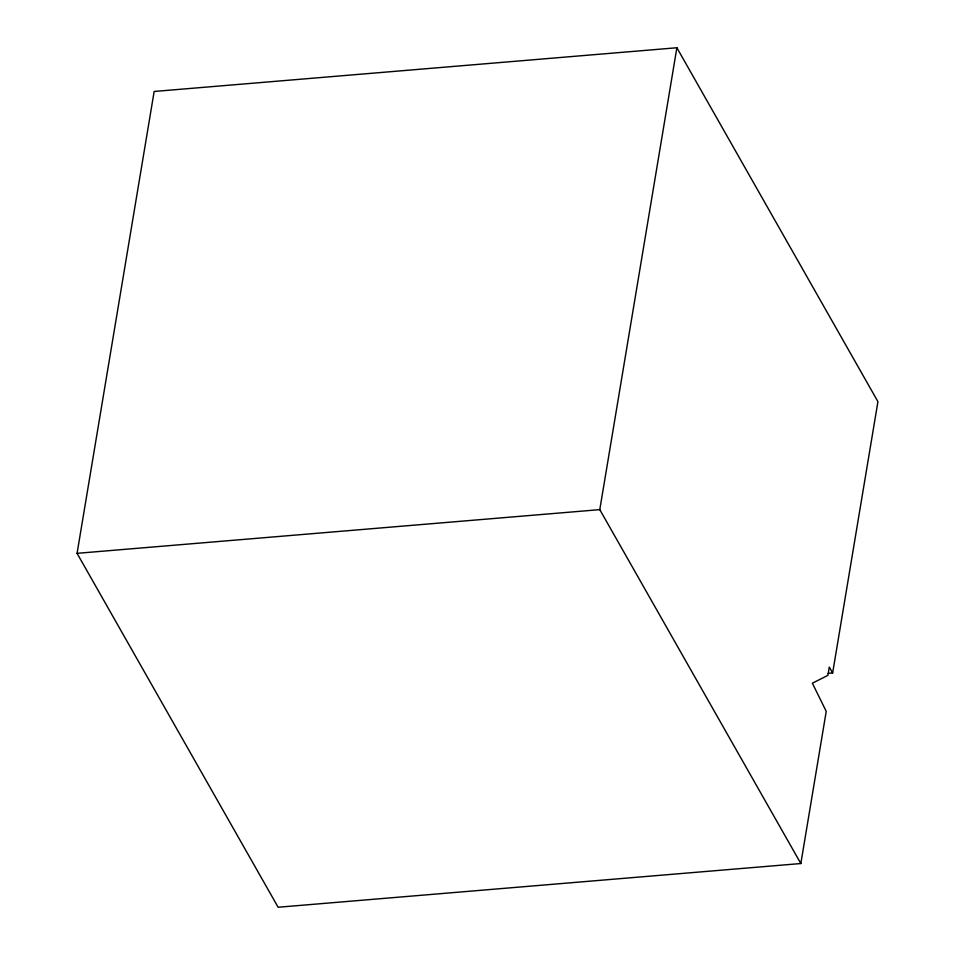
<?xml version="1.0" encoding="UTF-8"?>
<svg xmlns="http://www.w3.org/2000/svg" width="955" height="955" viewBox="0 0 955 955"><rect width="100%" height="100%" fill="white"/><g stroke="black" fill="none" stroke-linecap="round" stroke-linejoin="round"><path stroke-width="1.43" d="M832.641 672.977L829.286 667.079L827.901 675.364L812.359 683.195L826.23 711.368L800.839 863.535L278.12 907.25L77.069 553.339L154.161 91.465L676.88 47.75L877.932 401.661L832.641 672.977L828.188 673.347M800.839 863.535L599.788 509.636L676.88 47.75M77.069 553.339L599.788 509.636"/></g></svg>
